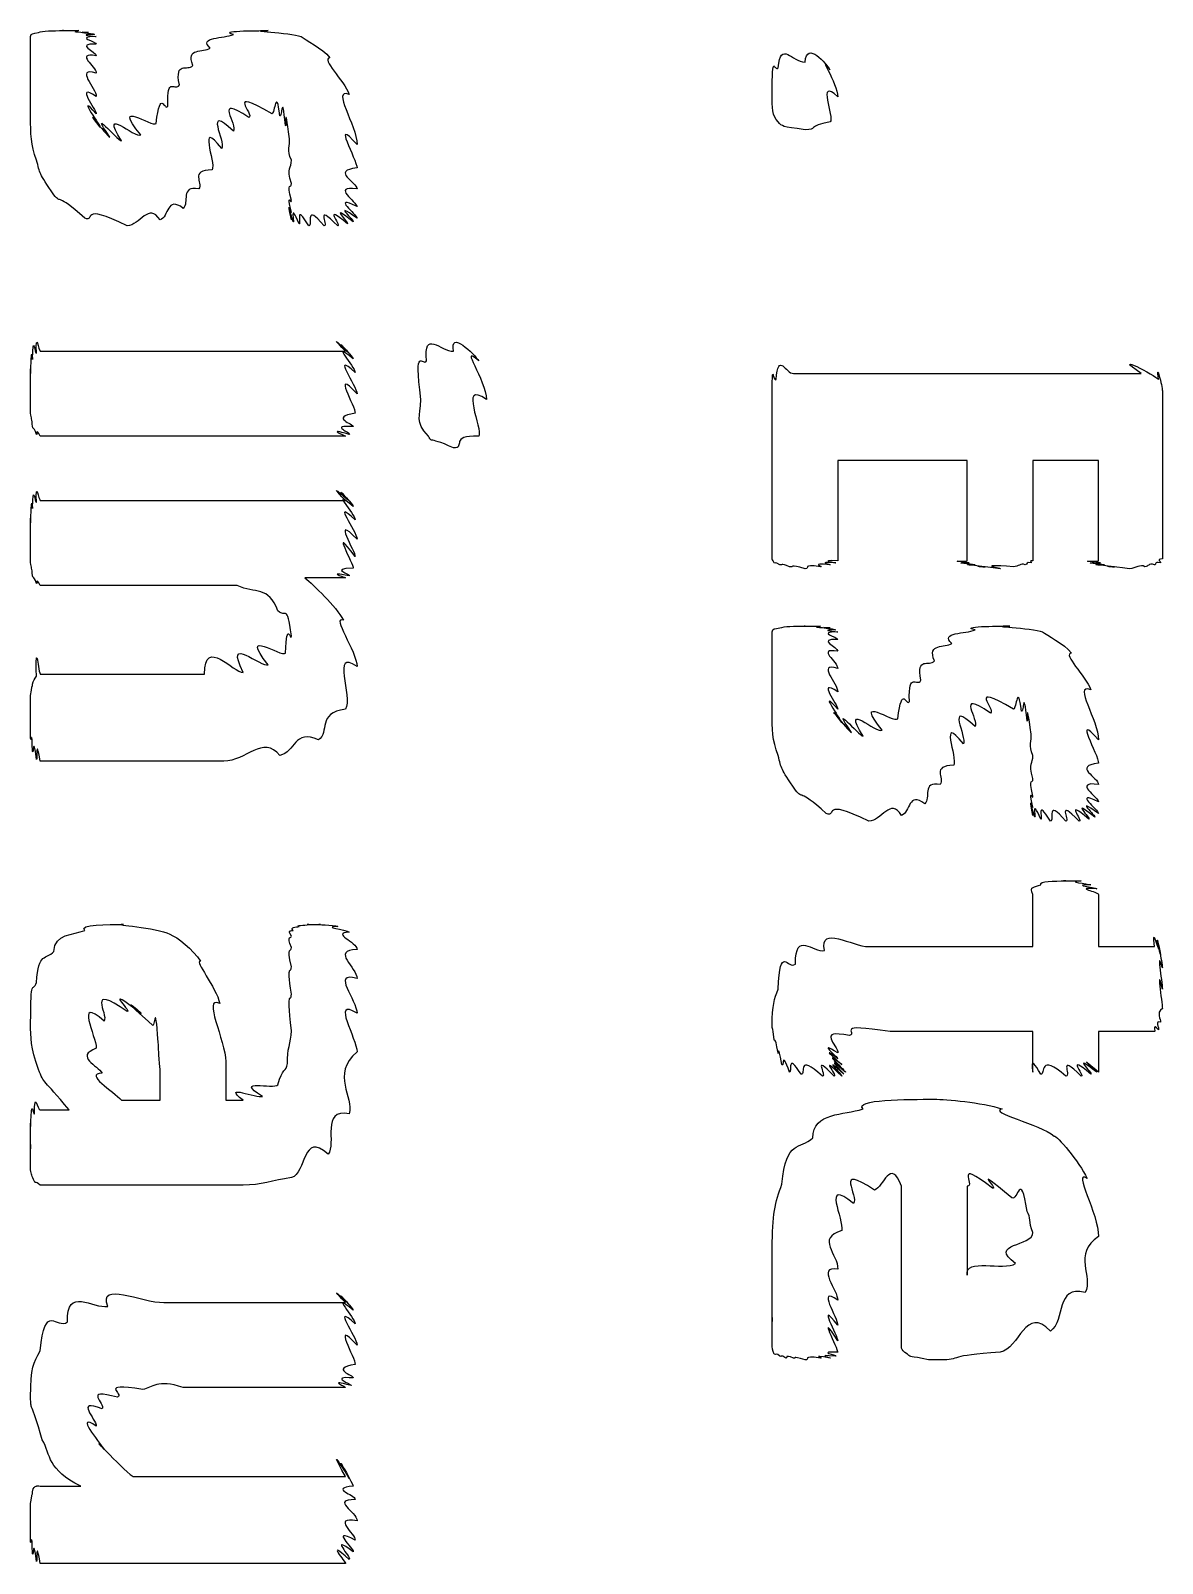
# Model space of a CAD drawing. Header units: millimetres. Extents: x 0 to 33.1, y 1.5 to 45.3.
# Drawn here: x 0.5478 to 0.675, y 4.7799 to 4.9521 of the extents above; entities that cross this region are included whole.
import ezdxf

# ---------------------------------------------------------------- set-up
doc = ezdxf.new("R2010")
doc.units = ezdxf.units.MM
doc.header["$MEASUREMENT"] = 0
doc.layers.get('0').update_dxf_attribs({"linetype": 'CONTINUOUS'})

msp = doc.modelspace()

# ---------------------------------------------------------------- linework, layer by layer
at = {"color": 11, "linetype": 'Continuous'}
for p, q in [((0.634819, 4.94097), (0.634819, 4.94097)), ((0.558649, 4.93018), (0.558649, 4.93018)), ((0.548882, 4.91607), (0.583171, 4.91607)), ((0.633518, 4.91357), (0.672581, 4.91357)), ((0.631131, 4.89274), (0.631131, 4.91162)), ((0.674968, 4.91162), (0.674968, 4.89274)), ((0.583171, 4.90653), (0.548882, 4.90653)), ((0.595324, 4.90522), (0.595324, 4.90522)), ((0.653049, 4.90381), (0.63851, 4.90381)), ((0.63851, 4.90381), (0.63851, 4.89253)), ((0.653049, 4.89253), (0.653049, 4.90381)), ((0.667806, 4.90381), (0.660428, 4.90381)), ((0.660428, 4.90381), (0.660428, 4.89253)), ((0.667806, 4.89253), (0.667806, 4.90381)), ((0.548882, 4.89931), (0.583171, 4.89931)), ((0.634819, 4.89165), (0.634819, 4.89165)), ((0.571018, 4.88976), (0.548882, 4.88976)), ((0.583171, 4.89063), (0.578614, 4.89063)), ((0.548882, 4.87978), (0.567329, 4.87978)), ((0.569499, 4.87001), (0.548882, 4.87001)), ((0.641982, 4.86328), (0.641982, 4.86328)), ((0.660428, 4.84918), (0.660428, 4.85504)), ((0.667806, 4.85504), (0.667806, 4.84918)), ((0.641982, 4.84918), (0.660428, 4.84918)), ((0.667806, 4.84918), (0.6741, 4.84918)), ((0.660428, 4.83963), (0.644368, 4.83963)), ((0.660428, 4.83507), (0.660428, 4.83963)), ((0.6741, 4.83963), (0.667806, 4.83963)), ((0.667806, 4.83963), (0.667806, 4.83507)), ((0.569715, 4.83626), (0.569715, 4.83192)), ((0.562338, 4.83192), (0.562338, 4.83539)), ((0.636774, 4.83464), (0.636774, 4.83464)), ((0.548882, 4.83083), (0.552137, 4.83083)), ((0.557997, 4.83192), (0.562338, 4.83192)), ((0.569715, 4.83192), (0.571669, 4.83192)), ((0.571669, 4.82238), (0.548882, 4.82238)), ((0.645671, 4.80469), (0.645671, 4.82226)), ((0.653049, 4.82226), (0.653049, 4.81228)), ((0.562771, 4.80919), (0.583171, 4.80919)), ((0.650011, 4.80274), (0.648708, 4.80274)), ((0.583171, 4.79964), (0.564942, 4.79964)), ((0.559299, 4.78965), (0.583171, 4.78965)), ((0.548882, 4.78857), (0.55344, 4.78857)), ((0.583171, 4.77989), (0.548882, 4.77989))]:
    msp.add_line(p, q, dxfattribs=at)
for points in [[(0.547797, 4.95144), (0.547797, 4.95182), (0.548068, 4.95176), (0.548665, 4.95188)], [(0.547797, 4.95014), (0.547797, 4.95139), (0.547797, 4.95117), (0.547797, 4.95144)], [(0.548665, 4.95188), (0.5491, 4.9521), (0.550293, 4.9521), (0.551486, 4.9521)], [(0.551486, 4.9521), (0.550944, 4.9521), (0.552789, 4.9521), (0.553222, 4.9521)], [(0.553222, 4.9521), (0.551812, 4.95199), (0.553982, 4.95188), (0.554308, 4.95188)], [(0.554308, 4.95188), (0.552408, 4.95199), (0.554796, 4.95182), (0.554958, 4.95167)], [(0.554958, 4.95167), (0.552681, 4.95167), (0.555176, 4.95144), (0.555176, 4.95144)], [(0.555176, 4.95144), (0.552681, 4.95139), (0.555176, 4.9509), (0.555176, 4.95057)], [(0.567979, 4.95014), (0.566569, 4.95139), (0.569553, 4.95122), (0.570583, 4.95167)], [(0.570583, 4.95167), (0.568739, 4.9521), (0.573025, 4.9521), (0.57449, 4.9521)], [(0.57449, 4.9521), (0.571506, 4.9521), (0.576986, 4.95188), (0.578179, 4.95144)], [(0.578179, 4.95144), (0.578614, 4.95111), (0.580567, 4.95008), (0.581435, 4.94906)], [(0.631782, 4.94792), (0.632107, 4.95107), (0.633356, 4.94857), (0.634819, 4.94857)], [(0.634819, 4.94857), (0.635037, 4.95107), (0.637207, 4.94829), (0.637642, 4.94769)], [(0.547797, 4.94819), (0.547797, 4.95025), (0.547797, 4.9496), (0.547797, 4.95014)], [(0.555176, 4.95057), (0.552681, 4.95068), (0.555176, 4.94971), (0.555176, 4.94928)], [(0.555176, 4.94928), (0.552681, 4.94965), (0.555176, 4.94808), (0.555176, 4.94732)], [(0.566026, 4.94819), (0.565158, 4.95025), (0.567219, 4.9496), (0.567979, 4.95014)], [(0.631131, 4.94488), (0.631131, 4.95003), (0.631347, 4.94738), (0.631782, 4.94792)], [(0.637642, 4.94769), (0.636014, 4.94987), (0.63851, 4.94613), (0.63851, 4.94467)], [(0.547797, 4.94558), (0.547797, 4.94862), (0.547797, 4.94732), (0.547797, 4.94819)], [(0.555176, 4.94732), (0.552681, 4.94808), (0.555176, 4.94558), (0.555176, 4.94472)], [(0.564507, 4.94601), (0.563965, 4.94879), (0.565429, 4.94749), (0.566026, 4.94819)], [(0.581435, 4.94906), (0.58035, 4.94894), (0.583008, 4.94656), (0.583604, 4.94493)], [(0.547797, 4.94233), (0.547797, 4.94678), (0.547797, 4.94461), (0.547797, 4.94558)], [(0.555176, 4.94472), (0.552681, 4.94635), (0.555176, 4.94319), (0.555176, 4.94276)], [(0.563206, 4.94363), (0.563097, 4.94721), (0.564074, 4.94515), (0.564507, 4.94601)], [(0.574924, 4.94276), (0.569499, 4.9459), (0.573025, 4.94265), (0.572319, 4.94233)], [(0.575792, 4.94254), (0.575412, 4.9459), (0.575196, 4.94276), (0.574924, 4.94276)], [(0.63851, 4.94467), (0.636014, 4.947), (0.638183, 4.94228), (0.637642, 4.94185)], [(0.555176, 4.94276), (0.552843, 4.94532), (0.555447, 4.94168), (0.55561, 4.94125)], [(0.55561, 4.94125), (0.553276, 4.94428), (0.556261, 4.94032), (0.556694, 4.94015)], [(0.560167, 4.94038), (0.556749, 4.94461), (0.561469, 4.94114), (0.561903, 4.94168)], [(0.561903, 4.94168), (0.562392, 4.94575), (0.562879, 4.94293), (0.563206, 4.94363)], [(0.572319, 4.94233), (0.568197, 4.94515), (0.571126, 4.9414), (0.570583, 4.94081)], [(0.576443, 4.94146), (0.57601, 4.94547), (0.576064, 4.94228), (0.575792, 4.94254)], [(0.576878, 4.93994), (0.576281, 4.94461), (0.576551, 4.94103), (0.576443, 4.94146)], [(0.583604, 4.94493), (0.581489, 4.94575), (0.584472, 4.94146), (0.584472, 4.93929)], [(0.631782, 4.94185), (0.631131, 4.94249), (0.631131, 4.94347), (0.631131, 4.94488)], [(0.556694, 4.94015), (0.554144, 4.94385), (0.557563, 4.93972), (0.557997, 4.93972)], [(0.557997, 4.93972), (0.555447, 4.94385), (0.559571, 4.93994), (0.560167, 4.94038)], [(0.569282, 4.93886), (0.566461, 4.94243), (0.568631, 4.93722), (0.568197, 4.93647)], [(0.570583, 4.94081), (0.567165, 4.94401), (0.569715, 4.93961), (0.569282, 4.93886)], [(0.584472, 4.93929), (0.581489, 4.94271), (0.584472, 4.93756), (0.584472, 4.93668)], [(0.548449, 4.93756), (0.547797, 4.93924), (0.547797, 4.9406), (0.547797, 4.94233)], [(0.634819, 4.94097), (0.632107, 4.94135), (0.632324, 4.94129), (0.631782, 4.94185)], [(0.637642, 4.94185), (0.635037, 4.94135), (0.636231, 4.94097), (0.634819, 4.94097)], [(0.577094, 4.93756), (0.576551, 4.93864), (0.576986, 4.93924), (0.576878, 4.93994)], [(0.550401, 4.93365), (0.548665, 4.93619), (0.548882, 4.93599), (0.548449, 4.93756)], [(0.577094, 4.93494), (0.576551, 4.93679), (0.577094, 4.93658), (0.577094, 4.93756)], [(0.568197, 4.93647), (0.565593, 4.93636), (0.567219, 4.93506), (0.566678, 4.93431)], [(0.584472, 4.93668), (0.581489, 4.93636), (0.584472, 4.93506), (0.584472, 4.93431)], [(0.553874, 4.93104), (0.55051, 4.93403), (0.551378, 4.93251), (0.550401, 4.93365)], [(0.566678, 4.93431), (0.564561, 4.93474), (0.565647, 4.93272), (0.564942, 4.93213)], [(0.577094, 4.933), (0.576551, 4.93533), (0.577094, 4.93425), (0.577094, 4.93494)], [(0.577094, 4.93169), (0.576551, 4.93419), (0.577094, 4.93246), (0.577094, 4.933)], [(0.584472, 4.93431), (0.581489, 4.93474), (0.584472, 4.93278), (0.584472, 4.93235)], [(0.558649, 4.93018), (0.553114, 4.93289), (0.555176, 4.9305), (0.553874, 4.93104)], [(0.562338, 4.93083), (0.561089, 4.93289), (0.560058, 4.93018), (0.558649, 4.93018)], [(0.564942, 4.93213), (0.563097, 4.9336), (0.563314, 4.93115), (0.562338, 4.93083)], [(0.577094, 4.93083), (0.576551, 4.9336), (0.577094, 4.93143), (0.577094, 4.93169)], [(0.577311, 4.93061), (0.576551, 4.93317), (0.577094, 4.93072), (0.577094, 4.93083)], [(0.577963, 4.93039), (0.576878, 4.933), (0.577419, 4.9305), (0.577311, 4.93061)], [(0.579047, 4.93018), (0.577419, 4.93289), (0.578233, 4.93028), (0.577963, 4.93039)], [(0.580783, 4.93018), (0.57845, 4.93289), (0.57959, 4.93018), (0.579047, 4.93018)], [(0.582303, 4.93018), (0.57959, 4.93289), (0.581326, 4.93018), (0.580783, 4.93018)], [(0.583387, 4.93039), (0.580458, 4.93289), (0.582736, 4.93018), (0.582303, 4.93018)], [(0.584039, 4.93061), (0.581054, 4.933), (0.583658, 4.93039), (0.583387, 4.93039)], [(0.584472, 4.93235), (0.581489, 4.93375), (0.584472, 4.93137), (0.584472, 4.93104)], [(0.584472, 4.93104), (0.581489, 4.93317), (0.58431, 4.93061), (0.584039, 4.93061)], [(0.548449, 4.91585), (0.54834, 4.91857), (0.548719, 4.91607), (0.548882, 4.91607)], [(0.583171, 4.91607), (0.580783, 4.91857), (0.583442, 4.91601), (0.583604, 4.91585)], [(0.592285, 4.91499), (0.591906, 4.91857), (0.593858, 4.91607), (0.595324, 4.91607)], [(0.595324, 4.91607), (0.594781, 4.91857), (0.597711, 4.91575), (0.598144, 4.91499)], [(0.547797, 4.91368), (0.547906, 4.91754), (0.548014, 4.91476), (0.548014, 4.91521)], [(0.548014, 4.91521), (0.548068, 4.91824), (0.548286, 4.91575), (0.548449, 4.91585)], [(0.583604, 4.91585), (0.581218, 4.91824), (0.584039, 4.91553), (0.584039, 4.91521)], [(0.584039, 4.91521), (0.581326, 4.91754), (0.584256, 4.91428), (0.584256, 4.91368)], [(0.591635, 4.91064), (0.590875, 4.9171), (0.591851, 4.91428), (0.592285, 4.91499)], [(0.598144, 4.91499), (0.595811, 4.9171), (0.599012, 4.91282), (0.599012, 4.91064)], [(0.547797, 4.91129), (0.547797, 4.91624), (0.547797, 4.91297), (0.547797, 4.91368)], [(0.584256, 4.91368), (0.581489, 4.91624), (0.584472, 4.91217), (0.584472, 4.91129)], [(0.631131, 4.91162), (0.631131, 4.91521), (0.631239, 4.91249), (0.631565, 4.91292)], [(0.631565, 4.91292), (0.631836, 4.91607), (0.63265, 4.91357), (0.633518, 4.91357)], [(0.672581, 4.91357), (0.669, 4.91607), (0.674208, 4.91336), (0.674533, 4.91292)], [(0.674533, 4.91292), (0.674208, 4.91521), (0.674968, 4.91206), (0.674968, 4.91162)], [(0.584472, 4.91129), (0.581489, 4.9145), (0.584364, 4.90972), (0.584256, 4.90913)], [(0.599012, 4.91064), (0.595811, 4.91292), (0.598687, 4.90728), (0.598144, 4.90653)], [(0.547797, 4.90913), (0.547797, 4.90989), (0.547797, 4.91043), (0.547797, 4.91129)], [(0.592503, 4.90653), (0.590875, 4.90826), (0.591635, 4.90864), (0.591635, 4.91064)], [(0.548014, 4.90761), (0.547906, 4.90858), (0.547906, 4.90842), (0.547797, 4.90913)], [(0.584256, 4.90913), (0.581326, 4.90858), (0.584147, 4.90793), (0.584039, 4.90761)], [(0.548449, 4.90674), (0.548068, 4.90782), (0.548122, 4.90717), (0.548014, 4.90761)], [(0.548882, 4.90653), (0.54834, 4.90756), (0.548557, 4.90663), (0.548449, 4.90674)], [(0.583604, 4.90674), (0.580783, 4.90756), (0.583279, 4.90653), (0.583171, 4.90653)], [(0.584039, 4.90761), (0.581218, 4.90782), (0.583876, 4.9069), (0.583604, 4.90674)], [(0.595324, 4.90522), (0.592068, 4.90668), (0.593044, 4.90565), (0.592503, 4.90653)], [(0.598144, 4.90653), (0.594781, 4.90668), (0.596733, 4.90522), (0.595324, 4.90522)], [(0.548014, 4.89844), (0.548068, 4.90147), (0.548286, 4.89899), (0.548449, 4.89908)], [(0.548449, 4.89908), (0.54834, 4.90181), (0.548719, 4.89931), (0.548882, 4.89931)], [(0.583171, 4.89931), (0.580783, 4.90181), (0.583442, 4.89931), (0.583604, 4.89931)], [(0.583604, 4.89931), (0.581218, 4.90164), (0.584039, 4.89899), (0.584039, 4.89865)], [(0.547797, 4.89692), (0.547906, 4.90076), (0.548014, 4.898), (0.548014, 4.89844)], [(0.547797, 4.89453), (0.547797, 4.89947), (0.547797, 4.89621), (0.547797, 4.89692)], [(0.584039, 4.89865), (0.581326, 4.90093), (0.584256, 4.89774), (0.584256, 4.89714)], [(0.584256, 4.89714), (0.581489, 4.89974), (0.584472, 4.89583), (0.584472, 4.89497)], [(0.584472, 4.89497), (0.581489, 4.898), (0.584364, 4.89344), (0.584256, 4.89301)], [(0.584256, 4.89301), (0.581326, 4.89703), (0.584147, 4.89204), (0.584039, 4.89171)], [(0.547797, 4.89236), (0.547797, 4.89312), (0.547797, 4.89367), (0.547797, 4.89453)], [(0.631347, 4.89231), (0.631131, 4.89274), (0.631131, 4.89264), (0.631131, 4.89274)], [(0.63851, 4.89253), (0.636014, 4.89264), (0.6384, 4.89231), (0.638292, 4.89231)], [(0.653267, 4.89231), (0.650336, 4.89264), (0.653049, 4.89242), (0.653049, 4.89253)], [(0.660428, 4.89253), (0.659885, 4.89264), (0.660319, 4.89231), (0.660211, 4.89231)], [(0.668024, 4.89231), (0.664822, 4.89264), (0.667806, 4.89242), (0.667806, 4.89253)], [(0.674968, 4.89274), (0.674208, 4.89274), (0.674858, 4.89247), (0.67475, 4.89231)], [(0.548014, 4.89085), (0.547906, 4.89182), (0.547906, 4.89165), (0.547797, 4.89236)], [(0.548449, 4.88997), (0.548068, 4.89106), (0.548122, 4.8904), (0.548014, 4.89085)], [(0.548882, 4.88976), (0.54834, 4.89079), (0.548557, 4.88986), (0.548449, 4.88997)], [(0.583604, 4.89085), (0.580783, 4.89139), (0.583279, 4.89063), (0.583171, 4.89063)], [(0.584039, 4.89171), (0.581218, 4.89165), (0.583876, 4.891), (0.583604, 4.89085)], [(0.631999, 4.89208), (0.631401, 4.89247), (0.631456, 4.89219), (0.631347, 4.89231)], [(0.633083, 4.89187), (0.631999, 4.89231), (0.632269, 4.89199), (0.631999, 4.89208)], [(0.634819, 4.89165), (0.632975, 4.89219), (0.633626, 4.89176), (0.633083, 4.89187)], [(0.636556, 4.89187), (0.634278, 4.89219), (0.635525, 4.89165), (0.634819, 4.89165)], [(0.637642, 4.89208), (0.635146, 4.89231), (0.63699, 4.89187), (0.636556, 4.89187)], [(0.638292, 4.89231), (0.635742, 4.89247), (0.637912, 4.89208), (0.637642, 4.89208)], [(0.653917, 4.89208), (0.650662, 4.89247), (0.653375, 4.89219), (0.653267, 4.89231)], [(0.655003, 4.89187), (0.651204, 4.89231), (0.654189, 4.89199), (0.653917, 4.89208)], [(0.656739, 4.89165), (0.652072, 4.89219), (0.655436, 4.89176), (0.655003, 4.89187)], [(0.658257, 4.89187), (0.653375, 4.89219), (0.657281, 4.89165), (0.656739, 4.89165)], [(0.65956, 4.89208), (0.659017, 4.89231), (0.6588, 4.89187), (0.658257, 4.89187)], [(0.660211, 4.89231), (0.659614, 4.89247), (0.659831, 4.89208), (0.65956, 4.89208)], [(0.668457, 4.89208), (0.665093, 4.89247), (0.668132, 4.89219), (0.668024, 4.89231)], [(0.669542, 4.89187), (0.665528, 4.89231), (0.668728, 4.89199), (0.668457, 4.89208)], [(0.671278, 4.89165), (0.666558, 4.89219), (0.670085, 4.89176), (0.669542, 4.89187)], [(0.673014, 4.89187), (0.672472, 4.89219), (0.671983, 4.89165), (0.671278, 4.89165)], [(0.6741, 4.89208), (0.67334, 4.89231), (0.673449, 4.89187), (0.673014, 4.89187)], [(0.67475, 4.89231), (0.673936, 4.89247), (0.674371, 4.89208), (0.6741, 4.89208)], [(0.575575, 4.88693), (0.574544, 4.88976), (0.573025, 4.88878), (0.571018, 4.88976)], [(0.578614, 4.89063), (0.57959, 4.88976), (0.582086, 4.88747), (0.582954, 4.88585)], [(0.577094, 4.88411), (0.576551, 4.88792), (0.576551, 4.88596), (0.575575, 4.88693)], [(0.576443, 4.88217), (0.576551, 4.88618), (0.577094, 4.88325), (0.577094, 4.88411)], [(0.582954, 4.88585), (0.581489, 4.88644), (0.584472, 4.88238), (0.584472, 4.88064)], [(0.548449, 4.87956), (0.54834, 4.88411), (0.548719, 4.87978), (0.548882, 4.87978)], [(0.567329, 4.87978), (0.567329, 4.88411), (0.570637, 4.87989), (0.571669, 4.87999)], [(0.571669, 4.87999), (0.569499, 4.88444), (0.573731, 4.88043), (0.57449, 4.88086)], [(0.57449, 4.88086), (0.571072, 4.88514), (0.57601, 4.88162), (0.576443, 4.88217)], [(0.631131, 4.88456), (0.631131, 4.88493), (0.631401, 4.88488), (0.631999, 4.88499)], [(0.631131, 4.88325), (0.631131, 4.8845), (0.631131, 4.88428), (0.631131, 4.88456)], [(0.631999, 4.88499), (0.632433, 4.88519), (0.633626, 4.88519), (0.634819, 4.88519)], [(0.634819, 4.88519), (0.634278, 4.88519), (0.636122, 4.88519), (0.636556, 4.88519)], [(0.636556, 4.88519), (0.635146, 4.8851), (0.637315, 4.88499), (0.637642, 4.88499)], [(0.637642, 4.88499), (0.635742, 4.8851), (0.638129, 4.88493), (0.638292, 4.88476)], [(0.638292, 4.88476), (0.636014, 4.88476), (0.63851, 4.88456), (0.63851, 4.88456)], [(0.63851, 4.88456), (0.636014, 4.8845), (0.63851, 4.884), (0.63851, 4.88368)], [(0.651313, 4.88325), (0.649903, 4.8845), (0.652886, 4.88433), (0.653917, 4.88476)], [(0.653917, 4.88476), (0.652072, 4.88519), (0.656358, 4.88519), (0.657824, 4.88519)], [(0.657824, 4.88519), (0.654839, 4.88519), (0.660319, 4.88499), (0.661512, 4.88456)], [(0.661512, 4.88456), (0.661947, 4.88422), (0.6639, 4.88319), (0.664768, 4.88217)], [(0.584472, 4.88064), (0.581489, 4.88282), (0.584039, 4.87717), (0.583171, 4.87587)], [(0.631131, 4.88129), (0.631131, 4.88336), (0.631131, 4.88271), (0.631131, 4.88325)], [(0.63851, 4.88368), (0.636014, 4.88379), (0.63851, 4.88282), (0.63851, 4.88238)], [(0.63851, 4.88238), (0.636014, 4.88276), (0.63851, 4.88118), (0.63851, 4.88043)], [(0.64936, 4.88129), (0.648492, 4.88336), (0.650553, 4.88271), (0.651313, 4.88325)], [(0.664768, 4.88217), (0.663683, 4.88206), (0.666342, 4.87967), (0.666938, 4.87804)], [(0.631131, 4.87869), (0.631131, 4.88172), (0.631131, 4.88043), (0.631131, 4.88129)], [(0.63851, 4.88043), (0.636014, 4.88118), (0.63851, 4.87869), (0.63851, 4.87782)], [(0.64784, 4.87912), (0.647299, 4.88189), (0.648762, 4.88058), (0.64936, 4.88129)], [(0.548014, 4.87869), (0.548068, 4.87907), (0.548286, 4.87929), (0.548449, 4.87956)], [(0.631131, 4.87543), (0.631131, 4.87989), (0.631131, 4.87771), (0.631131, 4.87869)], [(0.63851, 4.87782), (0.636014, 4.87944), (0.63851, 4.87631), (0.63851, 4.87587)], [(0.645236, 4.87478), (0.645725, 4.87885), (0.646213, 4.87603), (0.646539, 4.87674)], [(0.646539, 4.87674), (0.646431, 4.88032), (0.647407, 4.87825), (0.64784, 4.87912)], [(0.658257, 4.87587), (0.652832, 4.87901), (0.656358, 4.87576), (0.655653, 4.87543)], [(0.659125, 4.87565), (0.658746, 4.87901), (0.658529, 4.87587), (0.658257, 4.87587)], [(0.666938, 4.87804), (0.664822, 4.87885), (0.667806, 4.87457), (0.667806, 4.8724)], [(0.547797, 4.87739), (0.547906, 4.87847), (0.548014, 4.87842), (0.548014, 4.87869)], [(0.547797, 4.87478), (0.547797, 4.87717), (0.547797, 4.87668), (0.547797, 4.87739)], [(0.63851, 4.87587), (0.636176, 4.87842), (0.638781, 4.87478), (0.638943, 4.87435)], [(0.638943, 4.87435), (0.63661, 4.87739), (0.639594, 4.87343), (0.640028, 4.87326)], [(0.6435, 4.87349), (0.640082, 4.87771), (0.644803, 4.87424), (0.645236, 4.87478)], [(0.653917, 4.87392), (0.650499, 4.87711), (0.653049, 4.87272), (0.652615, 4.87196)], [(0.655653, 4.87543), (0.651531, 4.87825), (0.65446, 4.87451), (0.653917, 4.87392)], [(0.659776, 4.87457), (0.659343, 4.87858), (0.659397, 4.87538), (0.659125, 4.87565)], [(0.660211, 4.87304), (0.659614, 4.87771), (0.659885, 4.87414), (0.659776, 4.87457)], [(0.547797, 4.87261), (0.547797, 4.87532), (0.547797, 4.87392), (0.547797, 4.87478)], [(0.583171, 4.87587), (0.579915, 4.87543), (0.581435, 4.87326), (0.580132, 4.8724)], [(0.631782, 4.87067), (0.631131, 4.87235), (0.631131, 4.87369), (0.631131, 4.87543)], [(0.640028, 4.87326), (0.637478, 4.87696), (0.640896, 4.87283), (0.641331, 4.87283)], [(0.641331, 4.87283), (0.638781, 4.87696), (0.642904, 4.87304), (0.6435, 4.87349)], [(0.652615, 4.87196), (0.649794, 4.87554), (0.651964, 4.87033), (0.651531, 4.86957)], [(0.667806, 4.8724), (0.664822, 4.87582), (0.667806, 4.87067), (0.667806, 4.86979)], [(0.548014, 4.8711), (0.547906, 4.87403), (0.547906, 4.8719), (0.547797, 4.87261)], [(0.580132, 4.8724), (0.577419, 4.87369), (0.577528, 4.87099), (0.575792, 4.87067)], [(0.548449, 4.87022), (0.548068, 4.87326), (0.548122, 4.87067), (0.548014, 4.8711)], [(0.548882, 4.87001), (0.54834, 4.87299), (0.548557, 4.87011), (0.548449, 4.87022)], [(0.575792, 4.87067), (0.573947, 4.87299), (0.57194, 4.87001), (0.569499, 4.87001)], [(0.660428, 4.87067), (0.659885, 4.87175), (0.660319, 4.87235), (0.660211, 4.87304)], [(0.633735, 4.86675), (0.631999, 4.86931), (0.632215, 4.86908), (0.631782, 4.87067)], [(0.660428, 4.86806), (0.659885, 4.8699), (0.660428, 4.86968), (0.660428, 4.87067)], [(0.651531, 4.86957), (0.648926, 4.86947), (0.650553, 4.86817), (0.650011, 4.8674)], [(0.660428, 4.8661), (0.659885, 4.86843), (0.660428, 4.86735), (0.660428, 4.86806)], [(0.667806, 4.86979), (0.664822, 4.86947), (0.667806, 4.86817), (0.667806, 4.8674)], [(0.637207, 4.86415), (0.633843, 4.86714), (0.634711, 4.86561), (0.633735, 4.86675)], [(0.648275, 4.86524), (0.646431, 4.86669), (0.646647, 4.86426), (0.645671, 4.86393)], [(0.650011, 4.8674), (0.647894, 4.86783), (0.648981, 4.86583), (0.648275, 4.86524)], [(0.660428, 4.86481), (0.659885, 4.86729), (0.660428, 4.86556), (0.660428, 4.8661)], [(0.660428, 4.86393), (0.659885, 4.86669), (0.660428, 4.86453), (0.660428, 4.86481)], [(0.667806, 4.8674), (0.664822, 4.86783), (0.667806, 4.86589), (0.667806, 4.86546)], [(0.667806, 4.86546), (0.664822, 4.86686), (0.667806, 4.86447), (0.667806, 4.86415)], [(0.641982, 4.86328), (0.636447, 4.866), (0.63851, 4.86361), (0.637207, 4.86415)], [(0.645671, 4.86393), (0.644422, 4.866), (0.643392, 4.86328), (0.641982, 4.86328)], [(0.660644, 4.86372), (0.659885, 4.86626), (0.660428, 4.86382), (0.660428, 4.86393)], [(0.661296, 4.8635), (0.660211, 4.8661), (0.660753, 4.86361), (0.660644, 4.86372)], [(0.662381, 4.86328), (0.660753, 4.866), (0.661567, 4.86339), (0.661296, 4.8635)], [(0.664117, 4.86328), (0.661783, 4.866), (0.662924, 4.86328), (0.662381, 4.86328)], [(0.665636, 4.86328), (0.662924, 4.866), (0.66466, 4.86328), (0.664117, 4.86328)], [(0.666721, 4.8635), (0.663792, 4.866), (0.666069, 4.86328), (0.665636, 4.86328)], [(0.667372, 4.86372), (0.664387, 4.8661), (0.666992, 4.8635), (0.666721, 4.8635)], [(0.667806, 4.86415), (0.664822, 4.86626), (0.667643, 4.86372), (0.667372, 4.86372)], [(0.661296, 4.85612), (0.661079, 4.85656), (0.662815, 4.85656), (0.664117, 4.85656)], [(0.664117, 4.85656), (0.663086, 4.85656), (0.665419, 4.85656), (0.665853, 4.85656)], [(0.665853, 4.85656), (0.663954, 4.85644), (0.666613, 4.85628), (0.666938, 4.85612)], [(0.660428, 4.85504), (0.659885, 4.85601), (0.660699, 4.85585), (0.661296, 4.85612)], [(0.666938, 4.85612), (0.664551, 4.85612), (0.667426, 4.85585), (0.667589, 4.85568)], [(0.667589, 4.85568), (0.664822, 4.85585), (0.667806, 4.85536), (0.667806, 4.85504)], [(0.553874, 4.85101), (0.553114, 4.85167), (0.556586, 4.85167), (0.558214, 4.85167)], [(0.558214, 4.85167), (0.556749, 4.85167), (0.561957, 4.85135), (0.563422, 4.85058)], [(0.577311, 4.85101), (0.576878, 4.8514), (0.577636, 4.85135), (0.577963, 4.85146)], [(0.577963, 4.85146), (0.577419, 4.85157), (0.578614, 4.85157), (0.579047, 4.85167)], [(0.579047, 4.85167), (0.578287, 4.85167), (0.579915, 4.85167), (0.58035, 4.85167)], [(0.58035, 4.85167), (0.57959, 4.85167), (0.581868, 4.85161), (0.582303, 4.85146)], [(0.582303, 4.85146), (0.580458, 4.8514), (0.583171, 4.85113), (0.583604, 4.85081)], [(0.63699, 4.84874), (0.636447, 4.85167), (0.640082, 4.84918), (0.641982, 4.84918)], [(0.6741, 4.84918), (0.673774, 4.85167), (0.674371, 4.84912), (0.674533, 4.84896)], [(0.674533, 4.84896), (0.6741, 4.85135), (0.67475, 4.84864), (0.67475, 4.84831)], [(0.550401, 4.84864), (0.55051, 4.85069), (0.552572, 4.85047), (0.553874, 4.85101)], [(0.563422, 4.85058), (0.56429, 4.85026), (0.566026, 4.84885), (0.566894, 4.84754)], [(0.577094, 4.85037), (0.576551, 4.85113), (0.577149, 4.85092), (0.577311, 4.85101)], [(0.577094, 4.84907), (0.576551, 4.85053), (0.577094, 4.8501), (0.577094, 4.85037)], [(0.583604, 4.85081), (0.581489, 4.85069), (0.584472, 4.84972), (0.584472, 4.84885)], [(0.631782, 4.8444), (0.631999, 4.84961), (0.632867, 4.84651), (0.633735, 4.84722)], [(0.633735, 4.84722), (0.633735, 4.85107), (0.635688, 4.84847), (0.63699, 4.84874)], [(0.67475, 4.84831), (0.674208, 4.85064), (0.674968, 4.84739), (0.674968, 4.84679)], [(0.548449, 4.84517), (0.548665, 4.84864), (0.549533, 4.84765), (0.550401, 4.84864)], [(0.577094, 4.8469), (0.576551, 4.84939), (0.577094, 4.84853), (0.577094, 4.84907)], [(0.584472, 4.84885), (0.581489, 4.84879), (0.584472, 4.84679), (0.584472, 4.8456)], [(0.674968, 4.84679), (0.674208, 4.84933), (0.674968, 4.84526), (0.674968, 4.8444)], [(0.547797, 4.8406), (0.547797, 4.84603), (0.548014, 4.84386), (0.548449, 4.84517)], [(0.566894, 4.84754), (0.566135, 4.84765), (0.568631, 4.84467), (0.569065, 4.84278)], [(0.577094, 4.84386), (0.576551, 4.84765), (0.577094, 4.84603), (0.577094, 4.8469)], [(0.584472, 4.8456), (0.581489, 4.84646), (0.584472, 4.84315), (0.584472, 4.84169)], [(0.674968, 4.8444), (0.674208, 4.8476), (0.674968, 4.84283), (0.674968, 4.84224)], [(0.558649, 4.8419), (0.553874, 4.84517), (0.556586, 4.84158), (0.556044, 4.84082)], [(0.560167, 4.84169), (0.55561, 4.84517), (0.55919, 4.8419), (0.558649, 4.8419)], [(0.561469, 4.84039), (0.556586, 4.84472), (0.56071, 4.84142), (0.560167, 4.84169)], [(0.577094, 4.83974), (0.576551, 4.84517), (0.577094, 4.84256), (0.577094, 4.84386)], [(0.631131, 4.84028), (0.631131, 4.84267), (0.631347, 4.84326), (0.631782, 4.8444)], [(0.556044, 4.84082), (0.552681, 4.84375), (0.555176, 4.83908), (0.555176, 4.83778)], [(0.562121, 4.83843), (0.561794, 4.84358), (0.56174, 4.83985), (0.561469, 4.84039)], [(0.569065, 4.84278), (0.567003, 4.84375), (0.569715, 4.8386), (0.569715, 4.83626)], [(0.584472, 4.84169), (0.581489, 4.84358), (0.584472, 4.83882), (0.584472, 4.83735)], [(0.67475, 4.84071), (0.6741, 4.84093), (0.674642, 4.84), (0.674533, 4.83985)], [(0.674968, 4.84224), (0.674208, 4.84169), (0.674858, 4.84104), (0.67475, 4.84071)], [(0.548665, 4.83539), (0.547797, 4.83794), (0.547797, 4.83886), (0.547797, 4.8406)], [(0.57666, 4.83604), (0.576551, 4.83768), (0.577094, 4.83832), (0.577094, 4.83974)], [(0.631347, 4.83876), (0.631131, 4.8405), (0.631131, 4.83974), (0.631131, 4.84028)], [(0.631782, 4.83724), (0.631401, 4.83951), (0.631456, 4.83822), (0.631347, 4.83876)], [(0.639811, 4.83919), (0.636014, 4.83996), (0.63851, 4.83811), (0.63851, 4.83724)], [(0.644368, 4.83963), (0.637912, 4.84065), (0.640788, 4.83951), (0.639811, 4.83919)], [(0.674533, 4.83985), (0.673774, 4.84065), (0.674208, 4.83963), (0.6741, 4.83963)], [(0.555176, 4.83778), (0.552681, 4.83681), (0.555393, 4.83583), (0.555826, 4.83496)], [(0.562338, 4.83539), (0.562121, 4.83735), (0.562229, 4.83757), (0.562121, 4.83843)], [(0.632215, 4.83594), (0.631674, 4.83865), (0.63189, 4.83681), (0.631782, 4.83724)], [(0.633083, 4.83507), (0.632107, 4.83778), (0.632488, 4.8355), (0.632215, 4.83594)], [(0.634386, 4.83485), (0.632704, 4.83746), (0.633356, 4.83496), (0.633083, 4.83507)], [(0.63851, 4.83724), (0.636014, 4.83876), (0.63851, 4.83675), (0.63851, 4.83658)], [(0.63851, 4.83658), (0.636176, 4.83832), (0.638781, 4.8361), (0.638943, 4.83594)], [(0.638943, 4.83594), (0.636447, 4.83789), (0.63916, 4.83544), (0.63916, 4.83529)], [(0.63916, 4.83529), (0.63661, 4.83762), (0.639378, 4.83507), (0.639378, 4.83507)], [(0.639378, 4.83507), (0.63661, 4.83746), (0.639268, 4.83485), (0.63916, 4.83485)], [(0.661296, 4.83485), (0.659885, 4.83746), (0.660428, 4.83496), (0.660428, 4.83507)], [(0.667589, 4.83507), (0.664551, 4.83746), (0.66721, 4.83485), (0.666938, 4.83485)], [(0.667806, 4.83507), (0.664822, 4.83762), (0.667697, 4.83507), (0.667589, 4.83507)], [(0.575575, 4.83365), (0.576118, 4.83561), (0.576497, 4.83507), (0.57666, 4.83604)], [(0.584472, 4.83735), (0.581489, 4.83475), (0.584147, 4.83231), (0.583604, 4.8304)], [(0.636774, 4.83464), (0.633843, 4.83735), (0.634928, 4.83475), (0.634386, 4.83485)], [(0.638075, 4.83464), (0.635471, 4.83735), (0.637315, 4.83464), (0.636774, 4.83464)], [(0.638943, 4.83464), (0.636176, 4.83735), (0.63851, 4.83464), (0.638075, 4.83464)], [(0.63916, 4.83485), (0.636447, 4.83735), (0.639051, 4.83464), (0.638943, 4.83464)], [(0.664117, 4.83464), (0.661079, 4.83735), (0.661838, 4.83475), (0.661296, 4.83485)], [(0.665853, 4.83464), (0.663086, 4.83735), (0.664822, 4.83464), (0.664117, 4.83464)], [(0.666938, 4.83485), (0.663954, 4.83735), (0.666287, 4.83464), (0.665853, 4.83464)], [(0.552137, 4.83083), (0.5491, 4.83447), (0.549371, 4.83365), (0.548665, 4.83539)], [(0.555826, 4.83496), (0.553711, 4.8349), (0.557129, 4.83296), (0.557997, 4.83192)], [(0.573839, 4.83236), (0.570475, 4.83447), (0.575142, 4.83311), (0.575575, 4.83365)], [(0.547797, 4.8291), (0.547906, 4.83257), (0.548068, 4.83014), (0.548232, 4.8304)], [(0.548232, 4.8304), (0.548232, 4.83317), (0.548557, 4.83083), (0.548882, 4.83083)], [(0.571669, 4.83192), (0.569174, 4.83388), (0.573242, 4.83208), (0.573839, 4.83236)], [(0.547797, 4.82671), (0.547797, 4.83128), (0.547797, 4.8284), (0.547797, 4.8291)], [(0.583604, 4.8304), (0.58035, 4.831), (0.582194, 4.82704), (0.581218, 4.82585)], [(0.635688, 4.82769), (0.635742, 4.83062), (0.63916, 4.83024), (0.641331, 4.83094)], [(0.641331, 4.83094), (0.640246, 4.83203), (0.646322, 4.83203), (0.64936, 4.83203)], [(0.64936, 4.83203), (0.650662, 4.83203), (0.654622, 4.83171), (0.656956, 4.83094)], [(0.656956, 4.83094), (0.655274, 4.83062), (0.661187, 4.82921), (0.662815, 4.8279)], [(0.547797, 4.82411), (0.547797, 4.82926), (0.547797, 4.82557), (0.547797, 4.82671)], [(0.581218, 4.82585), (0.578287, 4.82856), (0.578831, 4.82368), (0.577094, 4.82324)], [(0.632215, 4.82249), (0.632704, 4.82769), (0.634224, 4.82628), (0.635688, 4.82769)], [(0.662815, 4.8279), (0.663086, 4.82801), (0.665636, 4.82503), (0.666504, 4.82314)], [(0.645671, 4.82226), (0.644422, 4.82553), (0.643608, 4.82215), (0.642632, 4.82183)], [(0.655871, 4.82206), (0.651367, 4.82553), (0.654025, 4.82226), (0.653049, 4.82226)], [(0.548232, 4.82281), (0.547906, 4.82346), (0.547906, 4.82357), (0.547797, 4.82411)], [(0.642632, 4.82183), (0.637912, 4.82497), (0.64095, 4.82107), (0.640246, 4.82032)], [(0.65804, 4.82096), (0.653103, 4.82508), (0.656739, 4.82178), (0.655871, 4.82206)], [(0.659776, 4.81944), (0.659017, 4.82422), (0.658746, 4.82053), (0.65804, 4.82096)], [(0.666504, 4.82314), (0.664822, 4.82422), (0.667806, 4.81912), (0.667806, 4.81662)], [(0.548882, 4.82238), (0.548232, 4.82292), (0.54834, 4.82254), (0.548232, 4.82281)], [(0.577094, 4.82324), (0.574978, 4.82292), (0.573676, 4.82238), (0.571669, 4.82238)], [(0.631131, 4.81532), (0.631131, 4.81901), (0.631456, 4.82047), (0.632215, 4.82249)], [(0.640246, 4.82032), (0.63661, 4.82335), (0.639214, 4.81847), (0.638943, 4.81728)], [(0.660428, 4.81706), (0.659885, 4.81831), (0.660211, 4.81874), (0.659776, 4.81944)], [(0.638943, 4.81728), (0.636014, 4.8164), (0.63851, 4.81467), (0.63851, 4.81293)], [(0.658475, 4.81358), (0.655274, 4.81586), (0.660428, 4.81549), (0.660428, 4.81706)], [(0.631131, 4.81099), (0.631131, 4.81467), (0.631131, 4.81375), (0.631131, 4.81532)], [(0.667806, 4.81662), (0.664822, 4.81467), (0.667264, 4.81207), (0.666287, 4.81033)], [(0.63851, 4.81293), (0.636014, 4.81337), (0.63851, 4.81049), (0.63851, 4.80946)], [(0.653049, 4.81228), (0.652669, 4.81424), (0.657172, 4.81272), (0.658475, 4.81358)], [(0.556478, 4.80875), (0.555285, 4.81168), (0.560275, 4.80919), (0.562771, 4.80919)], [(0.583171, 4.80919), (0.580783, 4.81168), (0.583442, 4.80914), (0.583604, 4.80897)], [(0.631131, 4.80729), (0.631131, 4.81196), (0.631131, 4.80957), (0.631131, 4.81099)], [(0.551921, 4.80701), (0.551812, 4.81108), (0.554742, 4.80849), (0.556478, 4.80875)], [(0.583604, 4.80897), (0.581218, 4.81136), (0.584039, 4.80865), (0.584039, 4.80832)], [(0.584039, 4.80832), (0.581326, 4.81065), (0.584256, 4.8074), (0.584256, 4.80681)], [(0.63851, 4.80946), (0.636014, 4.81119), (0.63851, 4.8074), (0.63851, 4.80664)], [(0.666287, 4.81033), (0.662924, 4.81119), (0.664117, 4.80718), (0.662381, 4.80599)], [(0.548882, 4.80376), (0.549371, 4.80935), (0.550726, 4.80615), (0.551921, 4.80701)], [(0.584256, 4.80681), (0.581489, 4.80935), (0.584472, 4.80528), (0.584472, 4.80442)], [(0.631131, 4.80469), (0.631131, 4.80979), (0.631131, 4.80615), (0.631131, 4.80729)], [(0.63851, 4.80664), (0.636014, 4.80979), (0.63851, 4.80533), (0.63851, 4.8049)], [(0.63851, 4.8049), (0.636014, 4.80875), (0.63851, 4.80393), (0.63851, 4.8036)], [(0.662381, 4.80599), (0.659614, 4.80892), (0.658908, 4.80404), (0.656739, 4.8036)], [(0.584472, 4.80442), (0.581489, 4.80761), (0.584364, 4.80285), (0.584256, 4.80225)], [(0.631347, 4.80339), (0.631131, 4.80382), (0.631131, 4.80399), (0.631131, 4.80469)], [(0.646322, 4.80339), (0.645454, 4.80399), (0.645671, 4.80414), (0.645671, 4.80469)], [(0.547797, 4.79856), (0.547797, 4.80197), (0.548122, 4.80236), (0.548882, 4.80376)], [(0.631999, 4.80317), (0.631565, 4.80354), (0.631619, 4.80328), (0.631347, 4.80339)], [(0.63265, 4.80296), (0.631999, 4.80339), (0.632269, 4.80306), (0.631999, 4.80317)], [(0.633518, 4.80296), (0.632433, 4.80339), (0.632921, 4.80296), (0.63265, 4.80296)], [(0.634819, 4.80274), (0.633137, 4.80328), (0.633951, 4.80285), (0.633518, 4.80296)], [(0.636556, 4.80296), (0.634278, 4.80328), (0.635525, 4.80274), (0.634819, 4.80274)], [(0.637642, 4.80296), (0.635146, 4.80339), (0.63699, 4.80296), (0.636556, 4.80296)], [(0.638292, 4.80317), (0.635742, 4.80339), (0.637912, 4.80296), (0.637642, 4.80296)], [(0.63851, 4.8036), (0.636014, 4.80371), (0.6384, 4.80333), (0.638292, 4.80317)], [(0.648708, 4.80274), (0.646431, 4.80328), (0.646864, 4.80296), (0.646322, 4.80339)], [(0.656739, 4.8036), (0.650771, 4.80328), (0.652453, 4.80274), (0.650011, 4.80274)], [(0.584256, 4.80225), (0.581326, 4.80171), (0.584147, 4.80106), (0.584039, 4.80072)], [(0.557563, 4.79856), (0.553549, 4.79964), (0.556261, 4.79785), (0.555826, 4.79725)], [(0.560385, 4.79943), (0.555176, 4.80024), (0.558431, 4.79889), (0.557563, 4.79856)], [(0.564942, 4.79964), (0.561957, 4.80067), (0.561524, 4.79958), (0.560385, 4.79943)], [(0.583822, 4.79986), (0.580892, 4.80067), (0.583442, 4.79964), (0.583171, 4.79964)], [(0.584039, 4.80072), (0.581218, 4.80094), (0.583931, 4.80003), (0.583822, 4.79986)], [(0.5491, 4.79378), (0.547797, 4.79833), (0.547797, 4.79699), (0.547797, 4.79856)], [(0.555826, 4.79725), (0.552681, 4.7985), (0.555176, 4.79606), (0.555176, 4.79531)], [(0.555176, 4.79531), (0.552681, 4.79693), (0.555447, 4.79357), (0.556044, 4.79269)], [(0.556044, 4.79269), (0.553982, 4.79503), (0.557835, 4.79069), (0.559299, 4.78965)], [(0.55344, 4.78857), (0.549642, 4.79042), (0.550076, 4.79204), (0.5491, 4.79378)], [(0.583171, 4.78965), (0.580783, 4.794), (0.583442, 4.78961), (0.583604, 4.78944)], [(0.583604, 4.78944), (0.581218, 4.79357), (0.584039, 4.7889), (0.584039, 4.78857)], [(0.547797, 4.78662), (0.547906, 4.78782), (0.548014, 4.78749), (0.548014, 4.78792)], [(0.548014, 4.78792), (0.548068, 4.78851), (0.548286, 4.78847), (0.548449, 4.78857)], [(0.548449, 4.78857), (0.54834, 4.78868), (0.548719, 4.78857), (0.548882, 4.78857)], [(0.584039, 4.78857), (0.581326, 4.78825), (0.584256, 4.78765), (0.584256, 4.78706)], [(0.547797, 4.78424), (0.547797, 4.78678), (0.547797, 4.78608), (0.547797, 4.78662)], [(0.584256, 4.78706), (0.581489, 4.78706), (0.584472, 4.78569), (0.584472, 4.78467)], [(0.547797, 4.78228), (0.547797, 4.78504), (0.547797, 4.78353), (0.547797, 4.78424)], [(0.584256, 4.7825), (0.581326, 4.78401), (0.584147, 4.78153), (0.584039, 4.78119)], [(0.584472, 4.78467), (0.581489, 4.78521), (0.584364, 4.7831), (0.584256, 4.7825)], [(0.548014, 4.78097), (0.547906, 4.7839), (0.547906, 4.78174), (0.547797, 4.78228)], [(0.548449, 4.78011), (0.548068, 4.78315), (0.548122, 4.78054), (0.548014, 4.78097)], [(0.548882, 4.77989), (0.54834, 4.78288), (0.548557, 4.78), (0.548449, 4.78011)], [(0.583604, 4.78033), (0.580783, 4.78288), (0.583279, 4.77989), (0.583171, 4.77989)], [(0.584039, 4.78119), (0.581218, 4.78331), (0.583876, 4.78049), (0.583604, 4.78033)]]:
    msp.add_open_spline(points, degree=3, dxfattribs=at)

doc.saveas('drawing.dxf')
